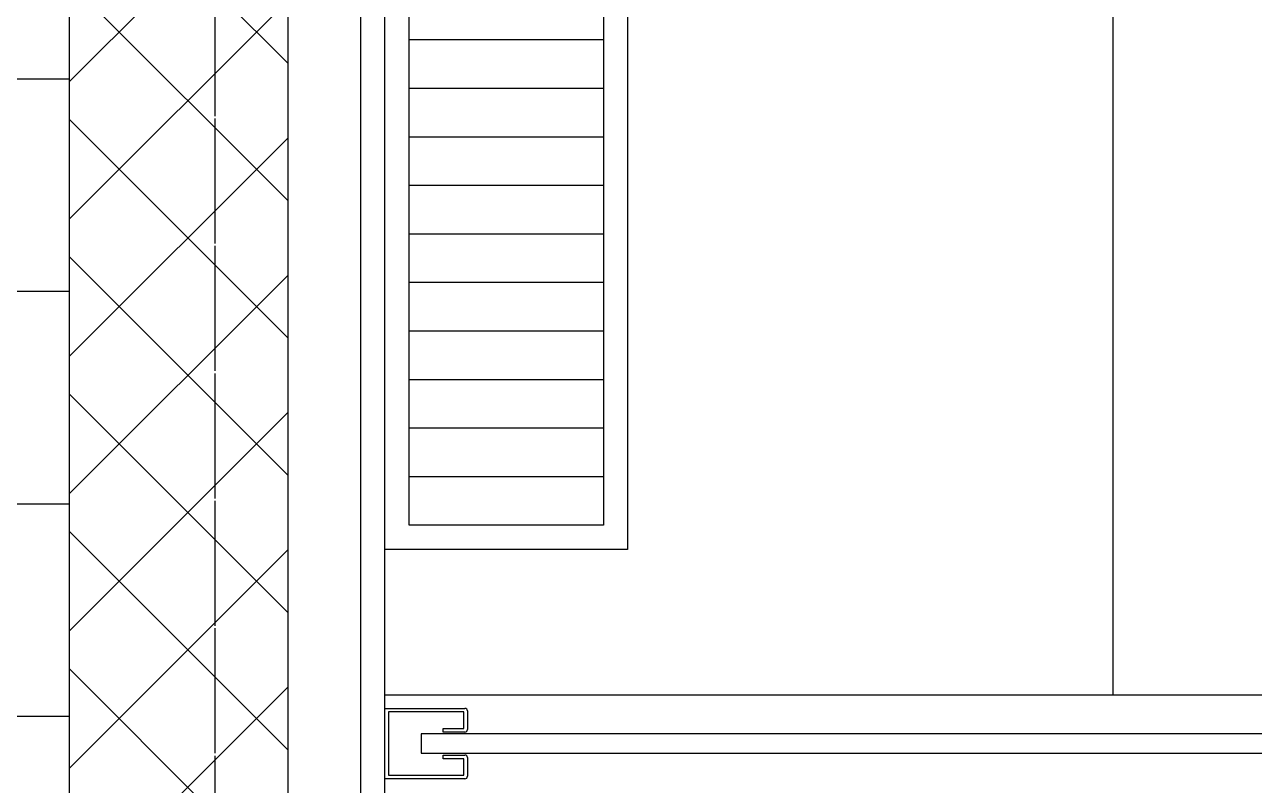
# Model space of a CAD drawing. Header units: millimetres. Extents: x 18456 to 179493, y -203649 to 469211.
# Drawn here: x 148681 to 149187, y 207893 to 208207 of the extents above; entities that cross this region are included whole.
import ezdxf

# ---------------------------------------------------------------- set-up
doc = ezdxf.new("R2010")
doc.units = ezdxf.units.MM
doc.linetypes.add('X-평면도(기본형)$0$CEN', pattern=[52.5, 50, -1, 0.5, -1])
doc.linetypes.add('X-평면도(기본형)$0$HID2', pattern=[7.5, 6, -1.5])
for name, color, linetype, true_color in [('X-평면도(기본형)$0$40HAT', 9, 'Continuous', 0x808080), ('X-평면도(기본형)$0$CEN', 1, 'X-평면도(기본형)$0$CEN', 0xff0000), ('X-평면도(기본형)$0$FIN', 9, 'Continuous', 0x808080), ('X-평면도(기본형)$0$FUR', 6, 'Continuous', 0xff00ff), ('X-평면도(기본형)$0$MC', 7, 'Continuous', 0x7f7fff), ('X-평면도(기본형)$0$TIL', 5, 'Continuous', 0x0000ff), ('X-평면도(기본형)$0$UIS', 7, 'X-평면도(기본형)$0$HID2', 0x000000), ('X-평면도(기본형)$0$W2', 3, 'Continuous', 0x00ff00), ('X-평면도(기본형)$0$설비OPEN', 9, 'Continuous', 0x808080)]:
    doc.layers.add(name, color=color, linetype=linetype, true_color=true_color)

# ---------------------------------------------------------------- blocks, each defined once
blk = doc.blocks.new('X-평면도(기본형)$0$T1')
at = {"layer": 'X-평면도(기본형)$0$FUR', "color": 8, "true_color": 0x808080}
for p, q in [((10, 210), (90, 210)), ((10, 190), (90, 190)), ((10, 170), (90, 170)), ((10, 150), (90, 150)), ((10, 130), (90, 130)), ((10, 110), (90, 110)), ((10, 90), (90, 90)), ((10, 70), (90, 70)), ((10, 50), (90, 50)), ((10, 30), (90, 30))]:
    blk.add_line(p, q, dxfattribs=at)
at = {"layer": 'X-평면도(기본형)$0$FUR'}
for points in [[(100, 270.92), (100, 0), (0, 0), (0, 700), (100, 700), (100, 487.43)], [(90, 270.87), (90, 10), (10, 10), (10, 238.22)]]:
    blk.add_lwpolyline(points, dxfattribs=at)
blk = doc.blocks.new('X-평면도(기본형)$0$ba15002700')
at = {"layer": 'X-평면도(기본형)$0$FUR', "color": 4, "ltscale": 3, "true_color": 0x00ffff}
blk.add_line((0, -860), (1500, -860), dxfattribs=at)
at = {"layer": 'X-평면도(기본형)$0$FUR', "color": 8, "true_color": 0x808080}
for p, q in [((0, -865.5), (33, -865.5)), ((32.5, -873.75), (32.5, -867)), ((34, -866.5), (34, -874.25)), ((24, -875.25), (24, -873.75)), ((24, -873.75), (32.5, -873.75)), ((33, -875.25), (24, -875.25)), ((24, -884.75), (33, -884.75)), ((24, -886.25), (24, -884.75)), ((32.5, -886.25), (24, -886.25)), ((32.5, -893), (32.5, -886.25)), ((34, -885.75), (34, -893.5)), ((33, -894.5), (0, -894.5))]:
    blk.add_line(p, q, dxfattribs=at)
for points in [[(32.5, -867), (1.5, -867), (1.5, -893), (32.5, -893)], [(863.69, -876), (15, -876), (15, -884), (863.69, -884)]]:
    blk.add_lwpolyline(points, dxfattribs=at)
for centre, start, end in [((33, -866.5), 0, 90), ((33, -874.25), 270, 0), ((33, -885.75), 0, 90), ((33, -893.5), 270, 0)]:
    blk.add_arc(centre, 1, start, end, dxfattribs=at)
at = {"layer": 'X-평면도(기본형)$0$MC'}
blk.add_lwpolyline([(0, 0), (1500, 0), (1500, -2700), (0, -2700)], close=True, dxfattribs=at)
at = {"layer": 'X-평면도(기본형)$0$TIL'}
blk.add_line((300, -860), (300, 0), dxfattribs=at)
at = {"layer": 'X-평면도(기본형)$0$FUR'}
blk.add_blockref('X-평면도(기본형)$0$T1', (0, -800), dxfattribs=at)

msp = doc.modelspace()

# ---------------------------------------------------------------- hatches: boundary and pattern name
at = {"layer": 'X-평면도(기본형)$0$40HAT'}
h = msp.add_hatch(dxfattribs=at)
h.set_pattern_fill('H3', color=256, scale=40, style=0, pattern_type=2)
h.set_pattern_definition([(315, (-175757.42, 45286.295), (28.2842712, 28.2842712), []), (45, (-175757.42, 45286.295), (-28.2842712, 28.2842712), [])])
h.paths.add_polyline_path([(150479.19, 206840.57), (150369.19, 206840.57), (150369.19, 208830.57), (148789.19, 208830.57), (148789.19, 206050.57), (148699.19, 206050.57), (148699.19, 208920.57), (149769.19, 208920.57), (149769.19, 210270.57), (150479.19, 210270.57), (150479.19, 210160.57), (149879.19, 210160.57), (149879.19, 208940.57), (150479.19, 208940.57)], flags=0)
at = {"layer": 'X-평면도(기본형)$0$설비OPEN'}
h = msp.add_hatch(dxfattribs=at)
h.set_pattern_fill('DASH', color=256, scale=350, style=0, pattern_type=2)
h.set_pattern_definition([(0, (92624.19, 60615.57), (43.75, 43.75), [43.75, -43.75])])
h.paths.add_polyline_path([(148699.19, 206050.57), (148399.19, 206050.57), (148399.19, 210275.57), (149769.19, 210275.57), (149769.19, 208920.57), (148699.19, 208920.57)], flags=0)

# ---------------------------------------------------------------- linework, layer by layer
at = {"layer": 'X-평면도(기본형)$0$CEN'}
msp.add_line((148759.19, 209060.57), (148759.19, 205925.57), dxfattribs=at)
at = {"layer": 'X-평면도(기본형)$0$FIN'}
msp.add_line((148819.19, 208810.57), (148819.19, 206080.57), dxfattribs=at)
at = {"layer": 'X-평면도(기본형)$0$UIS'}
msp.add_lwpolyline([(154198.19, 205350.57), (154559.19, 205350.57), (154559.19, 210250.57), (150784.19, 210250.57), (150784.19, 209945.57), (148759.19, 209945.57), (148759.19, 206050.57)], dxfattribs=at)
at = {"layer": 'X-평면도(기본형)$0$W2'}
for p, q in [((148699.19, 208920.57), (148699.19, 206050.57)), ((148789.19, 208830.57), (148789.19, 206050.57))]:
    msp.add_line(p, q, dxfattribs=at)
at = {"layer": 'X-평면도(기본형)$0$설비OPEN'}
msp.add_lwpolyline([(148699.19, 206050.57), (148399.19, 206050.57), (148399.19, 210275.57), (149769.19, 210275.57), (149769.19, 208920.57), (148699.19, 208920.57)], close=True, dxfattribs=at)

# ---------------------------------------------------------------- block references
msp.add_blockref('X-평면도(기본형)$0$ba15002700', (148829.19, 208790.57))

doc.saveas('drawing.dxf')
